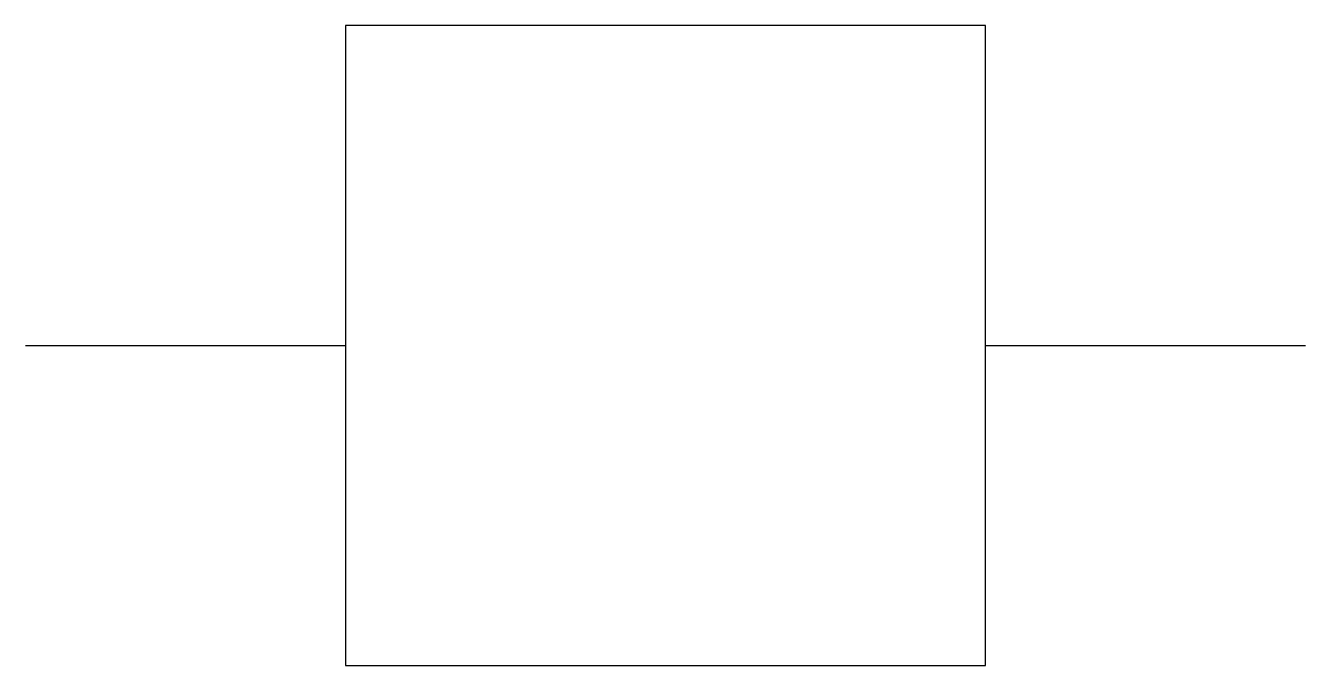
# Model space of a CAD drawing. Header units: metres. Extents: x -2 to 2, y -1 to 1.
import ezdxf

# ---------------------------------------------------------------- set-up
doc = ezdxf.new("R2010")
doc.units = ezdxf.units.M
doc.layers.add('EXPORT-PERFIL', color=7, linetype='CONTINUOUS')

msp = doc.modelspace()

# ---------------------------------------------------------------- linework, layer by layer
at = {"layer": 'EXPORT-PERFIL'}
for p, q in [((1, 1), (-1, 1)), ((-1, 1), (-1, -1)), ((1, -1), (1, 1)), ((-2, 0), (-1, 0)), ((1, 0), (2, 0)), ((-1, -1), (1, -1))]:
    msp.add_line(p, q, dxfattribs=at)

doc.saveas('drawing.dxf')
